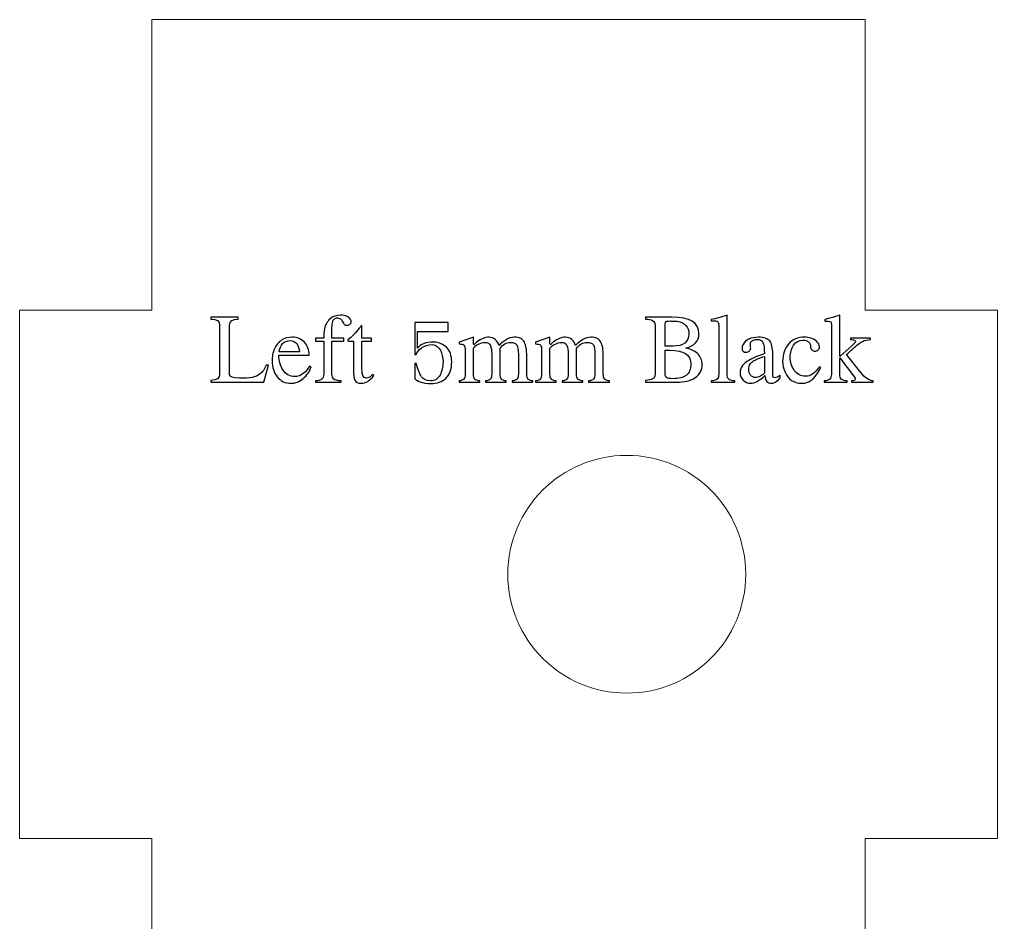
# Model space of a CAD drawing. Header units: inches. Extents: x -14.3 to 12.3, y -4.6 to 6.3.
# Drawn here: x -14.301 to -12.844, y 4.084 to 5.429 of the extents above; entities that cross this region are included whole.
import ezdxf

# ---------------------------------------------------------------- set-up
doc = ezdxf.new("R2010")
doc.units = ezdxf.units.IN
doc.header["$MEASUREMENT"] = 0
doc.layers.add('Layer 1', color=7, linetype='Continuous')

msp = doc.modelspace()

# ---------------------------------------------------------------- linework, layer by layer
at = {"layer": 'Layer 1', "lineweight": 5}
msp.add_ellipse((-13.3961, 4.6027), major_axis=(0, 0.1772), ratio=1, start_param=0, end_param=6.28318, dxfattribs=at)
for points in [[(-14.1038, 4.9964), (-14.1038, 4.9964), (-14.1038, 5.4295), (-14.1038, 5.4295), (-14.1038, 5.4295), (-14.1038, 5.4295), (-13.0408, 5.4295), (-13.0408, 5.4295), (-13.0408, 5.4295), (-13.0408, 5.4295), (-13.0408, 4.9964), (-13.0408, 4.9964)], [(-14.1038, 4.209), (-14.1038, 4.209), (-14.3006, 4.209), (-14.3006, 4.209), (-14.3006, 4.209), (-14.3006, 4.209), (-14.3006, 4.9964), (-14.3006, 4.9964), (-14.3006, 4.9964), (-14.3006, 4.9964), (-14.1038, 4.9964), (-14.1038, 4.9964)], [(-13.0408, 4.9964), (-13.0408, 4.9964), (-12.8439, 4.9964), (-12.8439, 4.9964), (-12.8439, 4.9964), (-12.8439, 4.9964), (-12.8439, 4.209), (-12.8439, 4.209), (-12.8439, 4.209), (-12.8439, 4.209), (-13.0408, 4.209), (-13.0408, 4.209)]]:
    msp.add_open_spline(points, degree=3, knots=[0, 0, 0, 0, 0.333333, 0.333333, 0.333333, 0.333333, 0.666667, 0.666667, 0.666667, 0.666667, 1, 1, 1, 1], dxfattribs=at)
at = {"layer": 'Layer 1'}
for points, knots in [([(-14.0156, 4.8889), (-14.0156, 4.8889), (-14.0156, 4.8917), (-14.0156, 4.8917), (-14.0156, 4.8917), (-14.007, 4.8917), (-14.0027, 4.8947), (-14.0027, 4.9007), (-14.0027, 4.9007), (-14.0027, 4.9007), (-14.0027, 4.9742), (-14.0027, 4.9742), (-14.0027, 4.9742), (-14.0027, 4.9801), (-14.007, 4.9831), (-14.0156, 4.9831), (-14.0156, 4.9831), (-14.0156, 4.9831), (-14.0156, 4.986), (-14.0156, 4.986), (-14.0156, 4.986), (-14.0156, 4.986), (-13.975, 4.986), (-13.975, 4.986), (-13.975, 4.986), (-13.975, 4.986), (-13.975, 4.9831), (-13.975, 4.9831), (-13.975, 4.9831), (-13.9835, 4.9831), (-13.9878, 4.9801), (-13.9878, 4.9742), (-13.9878, 4.9742), (-13.9878, 4.9742), (-13.9878, 4.9006), (-13.9878, 4.9006), (-13.9878, 4.9006), (-13.9878, 4.8968), (-13.9829, 4.8949), (-13.9732, 4.8949), (-13.9732, 4.8949), (-13.965, 4.8949), (-13.9587, 4.8952), (-13.9542, 4.896), (-13.9542, 4.896), (-13.9497, 4.8967), (-13.9457, 4.8984), (-13.9423, 4.9012), (-13.9423, 4.9012), (-13.9387, 4.904), (-13.9358, 4.9084), (-13.9334, 4.9144), (-13.9334, 4.9144), (-13.9334, 4.9144), (-13.9296, 4.9144), (-13.9296, 4.9144), (-13.9296, 4.9144), (-13.9296, 4.9144), (-13.9367, 4.8889), (-13.9367, 4.8889), (-13.9367, 4.8889), (-13.9367, 4.8889), (-14.0156, 4.8889), (-14.0156, 4.8889)], [0, 0, 0, 0, 0.0625, 0.0625, 0.0625, 0.0625, 0.125, 0.125, 0.125, 0.125, 0.1875, 0.1875, 0.1875, 0.1875, 0.25, 0.25, 0.25, 0.25, 0.3125, 0.3125, 0.3125, 0.3125, 0.375, 0.375, 0.375, 0.375, 0.4375, 0.4375, 0.4375, 0.4375, 0.5, 0.5, 0.5, 0.5, 0.5625, 0.5625, 0.5625, 0.5625, 0.625, 0.625, 0.625, 0.625, 0.6875, 0.6875, 0.6875, 0.6875, 0.75, 0.75, 0.75, 0.75, 0.8125, 0.8125, 0.8125, 0.8125, 0.875, 0.875, 0.875, 0.875, 0.9375, 0.9375, 0.9375, 0.9375, 1, 1, 1, 1]), ([(-13.8352, 4.9007), (-13.8352, 4.8973), (-13.8343, 4.8949), (-13.8325, 4.8935), (-13.8325, 4.8935), (-13.8307, 4.8921), (-13.8271, 4.8912), (-13.8216, 4.8909), (-13.8216, 4.8909), (-13.8216, 4.8909), (-13.8216, 4.8889), (-13.8216, 4.8889), (-13.8216, 4.8889), (-13.8216, 4.8889), (-13.8599, 4.8889), (-13.8599, 4.8889), (-13.8599, 4.8889), (-13.8599, 4.8889), (-13.8599, 4.8909), (-13.8599, 4.8909), (-13.8599, 4.8909), (-13.855, 4.8912), (-13.8517, 4.8921), (-13.8501, 4.8935), (-13.8501, 4.8935), (-13.8484, 4.895), (-13.8476, 4.8973), (-13.8476, 4.9007), (-13.8476, 4.9007), (-13.8476, 4.9007), (-13.8476, 4.95), (-13.8476, 4.95), (-13.8476, 4.95), (-13.8476, 4.95), (-13.8596, 4.95), (-13.8596, 4.95), (-13.8596, 4.95), (-13.8596, 4.95), (-13.8596, 4.9546), (-13.8596, 4.9546), (-13.8596, 4.9546), (-13.8596, 4.9546), (-13.8476, 4.9546), (-13.8476, 4.9546), (-13.8476, 4.9546), (-13.8476, 4.9603), (-13.8472, 4.965), (-13.8465, 4.9686), (-13.8465, 4.9686), (-13.8452, 4.9745), (-13.8425, 4.9794), (-13.8381, 4.9832), (-13.8381, 4.9832), (-13.8338, 4.987), (-13.8287, 4.9889), (-13.8227, 4.9889), (-13.8227, 4.9889), (-13.8146, 4.9889), (-13.8092, 4.9861), (-13.8065, 4.9805), (-13.8065, 4.9805), (-13.8065, 4.9787), (-13.807, 4.9771), (-13.8081, 4.9758), (-13.8081, 4.9758), (-13.8092, 4.9744), (-13.8106, 4.9738), (-13.8123, 4.9738), (-13.8123, 4.9738), (-13.8146, 4.9738), (-13.8162, 4.9742), (-13.817, 4.9751), (-13.817, 4.9751), (-13.8178, 4.976), (-13.8187, 4.9776), (-13.8199, 4.9797), (-13.8199, 4.9797), (-13.821, 4.9819), (-13.8223, 4.9833), (-13.8236, 4.984), (-13.8236, 4.984), (-13.8247, 4.9845), (-13.8259, 4.9848), (-13.827, 4.9848), (-13.827, 4.9848), (-13.8278, 4.9848), (-13.8287, 4.9846), (-13.8296, 4.9842), (-13.8296, 4.9842), (-13.832, 4.9835), (-13.8335, 4.982), (-13.8342, 4.9795), (-13.8342, 4.9795), (-13.8348, 4.977), (-13.8352, 4.9739), (-13.8352, 4.9702), (-13.8352, 4.9702), (-13.8352, 4.9702), (-13.8352, 4.9546), (-13.8352, 4.9546), (-13.8352, 4.9546), (-13.8352, 4.9546), (-13.8174, 4.9546), (-13.8174, 4.9546), (-13.8174, 4.9546), (-13.8174, 4.9546), (-13.8174, 4.95), (-13.8174, 4.95), (-13.8174, 4.95), (-13.8174, 4.95), (-13.8352, 4.95), (-13.8352, 4.95), (-13.8352, 4.95), (-13.8352, 4.95), (-13.8352, 4.9007), (-13.8352, 4.9007)], [0, 0, 0, 0, 0.034483, 0.034483, 0.034483, 0.034483, 0.068966, 0.068966, 0.068966, 0.068966, 0.103448, 0.103448, 0.103448, 0.103448, 0.137931, 0.137931, 0.137931, 0.137931, 0.172414, 0.172414, 0.172414, 0.172414, 0.206897, 0.206897, 0.206897, 0.206897, 0.241379, 0.241379, 0.241379, 0.241379, 0.275862, 0.275862, 0.275862, 0.275862, 0.310345, 0.310345, 0.310345, 0.310345, 0.344828, 0.344828, 0.344828, 0.344828, 0.37931, 0.37931, 0.37931, 0.37931, 0.413793, 0.413793, 0.413793, 0.413793, 0.448276, 0.448276, 0.448276, 0.448276, 0.482759, 0.482759, 0.482759, 0.482759, 0.517241, 0.517241, 0.517241, 0.517241, 0.551724, 0.551724, 0.551724, 0.551724, 0.586207, 0.586207, 0.586207, 0.586207, 0.62069, 0.62069, 0.62069, 0.62069, 0.655172, 0.655172, 0.655172, 0.655172, 0.689655, 0.689655, 0.689655, 0.689655, 0.724138, 0.724138, 0.724138, 0.724138, 0.758621, 0.758621, 0.758621, 0.758621, 0.793103, 0.793103, 0.793103, 0.793103, 0.827586, 0.827586, 0.827586, 0.827586, 0.862069, 0.862069, 0.862069, 0.862069, 0.896552, 0.896552, 0.896552, 0.896552, 0.931034, 0.931034, 0.931034, 0.931034, 0.965517, 0.965517, 0.965517, 0.965517, 1, 1, 1, 1]), ([(-13.354, 4.9742), (-13.354, 4.9801), (-13.3588, 4.9831), (-13.3683, 4.9831), (-13.3683, 4.9831), (-13.3683, 4.9831), (-13.3683, 4.986), (-13.3683, 4.986), (-13.3683, 4.986), (-13.3683, 4.986), (-13.3289, 4.986), (-13.3289, 4.986), (-13.3289, 4.986), (-13.302, 4.986), (-13.2886, 4.9777), (-13.2886, 4.9611), (-13.2886, 4.9611), (-13.2886, 4.9501), (-13.2952, 4.9431), (-13.3082, 4.94), (-13.3082, 4.94), (-13.3082, 4.94), (-13.3082, 4.9398), (-13.3082, 4.9398), (-13.3082, 4.9398), (-13.3013, 4.9385), (-13.2955, 4.9358), (-13.2908, 4.9316), (-13.2908, 4.9316), (-13.2861, 4.9275), (-13.2838, 4.9221), (-13.2838, 4.9156), (-13.2838, 4.9156), (-13.2838, 4.907), (-13.2872, 4.9004), (-13.294, 4.8958), (-13.294, 4.8958), (-13.3009, 4.8912), (-13.3102, 4.8889), (-13.322, 4.8889), (-13.322, 4.8889), (-13.322, 4.8889), (-13.3683, 4.8889), (-13.3683, 4.8889), (-13.3683, 4.8889), (-13.3683, 4.8889), (-13.3683, 4.8917), (-13.3683, 4.8917), (-13.3683, 4.8917), (-13.3588, 4.8917), (-13.354, 4.8947), (-13.354, 4.9007), (-13.354, 4.9007), (-13.354, 4.9007), (-13.354, 4.9742), (-13.354, 4.9742)], [0, 0, 0, 0, 0.071429, 0.071429, 0.071429, 0.071429, 0.142857, 0.142857, 0.142857, 0.142857, 0.214286, 0.214286, 0.214286, 0.214286, 0.285714, 0.285714, 0.285714, 0.285714, 0.357143, 0.357143, 0.357143, 0.357143, 0.428571, 0.428571, 0.428571, 0.428571, 0.5, 0.5, 0.5, 0.5, 0.571429, 0.571429, 0.571429, 0.571429, 0.642857, 0.642857, 0.642857, 0.642857, 0.714286, 0.714286, 0.714286, 0.714286, 0.785714, 0.785714, 0.785714, 0.785714, 0.857143, 0.857143, 0.857143, 0.857143, 0.928571, 0.928571, 0.928571, 0.928571, 1, 1, 1, 1]), ([(-13.2591, 4.9711), (-13.2591, 4.9754), (-13.2595, 4.978), (-13.2602, 4.979), (-13.2602, 4.979), (-13.2608, 4.98), (-13.2626, 4.9805), (-13.2653, 4.9805), (-13.2653, 4.9805), (-13.2653, 4.9805), (-13.2705, 4.9805), (-13.2705, 4.9805), (-13.2705, 4.9805), (-13.2705, 4.9805), (-13.2705, 4.9824), (-13.2705, 4.9824), (-13.2705, 4.9824), (-13.2629, 4.9839), (-13.2549, 4.986), (-13.2466, 4.9889), (-13.2466, 4.9889), (-13.2466, 4.9889), (-13.2466, 4.9007), (-13.2466, 4.9007), (-13.2466, 4.9007), (-13.2466, 4.8973), (-13.2459, 4.895), (-13.2443, 4.8935), (-13.2443, 4.8935), (-13.2428, 4.8921), (-13.2398, 4.8912), (-13.2353, 4.8909), (-13.2353, 4.8909), (-13.2353, 4.8909), (-13.2353, 4.8889), (-13.2353, 4.8889), (-13.2353, 4.8889), (-13.2353, 4.8889), (-13.2705, 4.8889), (-13.2705, 4.8889), (-13.2705, 4.8889), (-13.2705, 4.8889), (-13.2705, 4.8909), (-13.2705, 4.8909), (-13.2705, 4.8909), (-13.266, 4.8912), (-13.263, 4.8921), (-13.2615, 4.8935), (-13.2615, 4.8935), (-13.2599, 4.895), (-13.2591, 4.8973), (-13.2591, 4.9007), (-13.2591, 4.9007), (-13.2591, 4.9007), (-13.2591, 4.9711), (-13.2591, 4.9711)], [0, 0, 0, 0, 0.071429, 0.071429, 0.071429, 0.071429, 0.142857, 0.142857, 0.142857, 0.142857, 0.214286, 0.214286, 0.214286, 0.214286, 0.285714, 0.285714, 0.285714, 0.285714, 0.357143, 0.357143, 0.357143, 0.357143, 0.428571, 0.428571, 0.428571, 0.428571, 0.5, 0.5, 0.5, 0.5, 0.571429, 0.571429, 0.571429, 0.571429, 0.642857, 0.642857, 0.642857, 0.642857, 0.714286, 0.714286, 0.714286, 0.714286, 0.785714, 0.785714, 0.785714, 0.785714, 0.857143, 0.857143, 0.857143, 0.857143, 0.928571, 0.928571, 0.928571, 0.928571, 1, 1, 1, 1]), ([(-13.0913, 4.974), (-13.0913, 4.9765), (-13.0916, 4.9781), (-13.0921, 4.9788), (-13.0921, 4.9788), (-13.0926, 4.9794), (-13.0939, 4.9798), (-13.096, 4.9798), (-13.096, 4.9798), (-13.096, 4.9798), (-13.1009, 4.9798), (-13.1009, 4.9798), (-13.1009, 4.9798), (-13.1009, 4.9798), (-13.1009, 4.9824), (-13.1009, 4.9824), (-13.1009, 4.9824), (-13.0928, 4.9845), (-13.0885, 4.9856), (-13.088, 4.9858), (-13.088, 4.9858), (-13.088, 4.9858), (-13.0789, 4.9889), (-13.0789, 4.9889), (-13.0789, 4.9889), (-13.0789, 4.9889), (-13.0789, 4.9275), (-13.0789, 4.9275), (-13.0789, 4.9275), (-13.0789, 4.9275), (-13.0604, 4.9438), (-13.0604, 4.9438), (-13.0604, 4.9438), (-13.0578, 4.946), (-13.0561, 4.9478), (-13.0553, 4.9491), (-13.0553, 4.9491), (-13.0553, 4.9504), (-13.0558, 4.9512), (-13.0568, 4.9517), (-13.0568, 4.9517), (-13.0578, 4.9522), (-13.0597, 4.9524), (-13.0626, 4.9524), (-13.0626, 4.9524), (-13.0626, 4.9524), (-13.0626, 4.9546), (-13.0626, 4.9546), (-13.0626, 4.9546), (-13.0626, 4.9546), (-13.0329, 4.9546), (-13.0329, 4.9546), (-13.0329, 4.9546), (-13.0329, 4.9546), (-13.0329, 4.9524), (-13.0329, 4.9524), (-13.0329, 4.9524), (-13.0374, 4.9524), (-13.0415, 4.9515), (-13.045, 4.9497), (-13.045, 4.9497), (-13.0486, 4.9478), (-13.0522, 4.9452), (-13.0559, 4.9419), (-13.0559, 4.9419), (-13.0596, 4.9385), (-13.0638, 4.9347), (-13.0686, 4.9302), (-13.0686, 4.9302), (-13.0686, 4.9302), (-13.0475, 4.9033), (-13.0475, 4.9033), (-13.0475, 4.9033), (-13.0413, 4.8954), (-13.0352, 4.8912), (-13.0291, 4.8909), (-13.0291, 4.8909), (-13.0291, 4.8909), (-13.0291, 4.8889), (-13.0291, 4.8889), (-13.0291, 4.8889), (-13.0291, 4.8889), (-13.0611, 4.8889), (-13.0611, 4.8889), (-13.0611, 4.8889), (-13.0611, 4.8889), (-13.0611, 4.8909), (-13.0611, 4.8909), (-13.0611, 4.8909), (-13.0575, 4.8909), (-13.0558, 4.8918), (-13.0558, 4.8935), (-13.0558, 4.8935), (-13.0558, 4.8944), (-13.0561, 4.8953), (-13.0569, 4.8964), (-13.0569, 4.8964), (-13.0569, 4.8964), (-13.0789, 4.9253), (-13.0789, 4.9253), (-13.0789, 4.9253), (-13.0789, 4.9253), (-13.0789, 4.9007), (-13.0789, 4.9007), (-13.0789, 4.9007), (-13.0789, 4.8973), (-13.0781, 4.895), (-13.0766, 4.8935), (-13.0766, 4.8935), (-13.075, 4.8921), (-13.0721, 4.8912), (-13.0678, 4.8909), (-13.0678, 4.8909), (-13.0678, 4.8909), (-13.0678, 4.8889), (-13.0678, 4.8889), (-13.0678, 4.8889), (-13.0678, 4.8889), (-13.1022, 4.8889), (-13.1022, 4.8889), (-13.1022, 4.8889), (-13.1022, 4.8889), (-13.1022, 4.8909), (-13.1022, 4.8909), (-13.1022, 4.8909), (-13.098, 4.8912), (-13.0951, 4.8921), (-13.0936, 4.8935), (-13.0936, 4.8935), (-13.0921, 4.895), (-13.0913, 4.8973), (-13.0913, 4.9007), (-13.0913, 4.9007), (-13.0913, 4.9007), (-13.0913, 4.974), (-13.0913, 4.974)], [0, 0, 0, 0, 0.029412, 0.029412, 0.029412, 0.029412, 0.058824, 0.058824, 0.058824, 0.058824, 0.088235, 0.088235, 0.088235, 0.088235, 0.117647, 0.117647, 0.117647, 0.117647, 0.147059, 0.147059, 0.147059, 0.147059, 0.176471, 0.176471, 0.176471, 0.176471, 0.205882, 0.205882, 0.205882, 0.205882, 0.235294, 0.235294, 0.235294, 0.235294, 0.264706, 0.264706, 0.264706, 0.264706, 0.294118, 0.294118, 0.294118, 0.294118, 0.323529, 0.323529, 0.323529, 0.323529, 0.352941, 0.352941, 0.352941, 0.352941, 0.382353, 0.382353, 0.382353, 0.382353, 0.411765, 0.411765, 0.411765, 0.411765, 0.441176, 0.441176, 0.441176, 0.441176, 0.470588, 0.470588, 0.470588, 0.470588, 0.5, 0.5, 0.5, 0.5, 0.529412, 0.529412, 0.529412, 0.529412, 0.558824, 0.558824, 0.558824, 0.558824, 0.588235, 0.588235, 0.588235, 0.588235, 0.617647, 0.617647, 0.617647, 0.617647, 0.647059, 0.647059, 0.647059, 0.647059, 0.676471, 0.676471, 0.676471, 0.676471, 0.705882, 0.705882, 0.705882, 0.705882, 0.735294, 0.735294, 0.735294, 0.735294, 0.764706, 0.764706, 0.764706, 0.764706, 0.794118, 0.794118, 0.794118, 0.794118, 0.823529, 0.823529, 0.823529, 0.823529, 0.852941, 0.852941, 0.852941, 0.852941, 0.882353, 0.882353, 0.882353, 0.882353, 0.911765, 0.911765, 0.911765, 0.911765, 0.941176, 0.941176, 0.941176, 0.941176, 0.970588, 0.970588, 0.970588, 0.970588, 1, 1, 1, 1]), ([(-13.7909, 4.9102), (-13.7909, 4.9001), (-13.7888, 4.8951), (-13.7845, 4.8951), (-13.7845, 4.8951), (-13.783, 4.8951), (-13.7816, 4.8954), (-13.7803, 4.896), (-13.7803, 4.896), (-13.7786, 4.8966), (-13.7767, 4.8981), (-13.7747, 4.9004), (-13.7747, 4.9004), (-13.7747, 4.9004), (-13.7729, 4.8989), (-13.7729, 4.8989), (-13.7729, 4.8989), (-13.7787, 4.8912), (-13.785, 4.8873), (-13.7918, 4.8873), (-13.7918, 4.8873), (-13.7965, 4.8873), (-13.7996, 4.8888), (-13.8011, 4.8918), (-13.8011, 4.8918), (-13.8026, 4.8948), (-13.8034, 4.9001), (-13.8034, 4.9078), (-13.8034, 4.9078), (-13.8034, 4.9078), (-13.8034, 4.95), (-13.8034, 4.95), (-13.8034, 4.95), (-13.8034, 4.95), (-13.8078, 4.95), (-13.8078, 4.95), (-13.8078, 4.95), (-13.8096, 4.95), (-13.8106, 4.95), (-13.811, 4.9502), (-13.811, 4.9502), (-13.8114, 4.9504), (-13.8116, 4.951), (-13.8116, 4.952), (-13.8116, 4.952), (-13.809, 4.9539), (-13.8066, 4.9559), (-13.8045, 4.9581), (-13.8045, 4.9581), (-13.8023, 4.9602), (-13.7997, 4.9632), (-13.7967, 4.967), (-13.7967, 4.967), (-13.7937, 4.9707), (-13.7917, 4.973), (-13.7909, 4.974), (-13.7909, 4.974), (-13.7909, 4.974), (-13.7909, 4.9546), (-13.7909, 4.9546), (-13.7909, 4.9546), (-13.7909, 4.9546), (-13.7765, 4.9546), (-13.7765, 4.9546), (-13.7765, 4.9546), (-13.7765, 4.9546), (-13.7765, 4.95), (-13.7765, 4.95), (-13.7765, 4.95), (-13.7765, 4.95), (-13.7909, 4.95), (-13.7909, 4.95), (-13.7909, 4.95), (-13.7909, 4.95), (-13.7909, 4.9102), (-13.7909, 4.9102)], [0, 0, 0, 0, 0.052632, 0.052632, 0.052632, 0.052632, 0.105263, 0.105263, 0.105263, 0.105263, 0.157895, 0.157895, 0.157895, 0.157895, 0.210526, 0.210526, 0.210526, 0.210526, 0.263158, 0.263158, 0.263158, 0.263158, 0.315789, 0.315789, 0.315789, 0.315789, 0.368421, 0.368421, 0.368421, 0.368421, 0.421053, 0.421053, 0.421053, 0.421053, 0.473684, 0.473684, 0.473684, 0.473684, 0.526316, 0.526316, 0.526316, 0.526316, 0.578947, 0.578947, 0.578947, 0.578947, 0.631579, 0.631579, 0.631579, 0.631579, 0.684211, 0.684211, 0.684211, 0.684211, 0.736842, 0.736842, 0.736842, 0.736842, 0.789474, 0.789474, 0.789474, 0.789474, 0.842105, 0.842105, 0.842105, 0.842105, 0.894737, 0.894737, 0.894737, 0.894737, 0.947368, 0.947368, 0.947368, 0.947368, 1, 1, 1, 1]), ([(-13.712, 4.9302), (-13.712, 4.9302), (-13.712, 4.9777), (-13.712, 4.9777), (-13.712, 4.9777), (-13.712, 4.9777), (-13.6622, 4.9777), (-13.6622, 4.9777), (-13.6622, 4.9777), (-13.6622, 4.9777), (-13.6622, 4.9644), (-13.6622, 4.9644), (-13.6622, 4.9644), (-13.6622, 4.9644), (-13.7076, 4.9644), (-13.7076, 4.9644), (-13.7076, 4.9644), (-13.7076, 4.9644), (-13.7076, 4.9395), (-13.7076, 4.9395), (-13.7076, 4.9395), (-13.7037, 4.9456), (-13.6957, 4.9487), (-13.6835, 4.9487), (-13.6835, 4.9487), (-13.6756, 4.9482), (-13.6692, 4.9455), (-13.6643, 4.9406), (-13.6643, 4.9406), (-13.6595, 4.9357), (-13.657, 4.9285), (-13.6569, 4.9191), (-13.6569, 4.9191), (-13.6569, 4.9081), (-13.6597, 4.9), (-13.6654, 4.8947), (-13.6654, 4.8947), (-13.6711, 4.8895), (-13.6786, 4.8869), (-13.688, 4.8869), (-13.688, 4.8869), (-13.6944, 4.8869), (-13.6997, 4.8877), (-13.7037, 4.8894), (-13.7037, 4.8894), (-13.7079, 4.8912), (-13.7106, 4.8926), (-13.712, 4.8938), (-13.712, 4.8938), (-13.712, 4.8938), (-13.712, 4.9169), (-13.712, 4.9169), (-13.712, 4.9169), (-13.712, 4.9169), (-13.7098, 4.9169), (-13.7098, 4.9169), (-13.7098, 4.9169), (-13.7073, 4.9078), (-13.7047, 4.9012), (-13.7018, 4.8971), (-13.7018, 4.8971), (-13.6989, 4.893), (-13.6945, 4.8909), (-13.6885, 4.8909), (-13.6885, 4.8909), (-13.682, 4.891), (-13.6772, 4.8939), (-13.6743, 4.8995), (-13.6743, 4.8995), (-13.6713, 4.9052), (-13.6698, 4.9117), (-13.6698, 4.9191), (-13.6698, 4.9191), (-13.6699, 4.9258), (-13.6712, 4.9317), (-13.6737, 4.9365), (-13.6737, 4.9365), (-13.6762, 4.9414), (-13.6801, 4.9443), (-13.6853, 4.9451), (-13.6853, 4.9451), (-13.6922, 4.9451), (-13.6977, 4.9434), (-13.7019, 4.9401), (-13.7019, 4.9401), (-13.7062, 4.9368), (-13.7088, 4.9335), (-13.7098, 4.9302), (-13.7098, 4.9302), (-13.7098, 4.9302), (-13.712, 4.9302), (-13.712, 4.9302)], [0, 0, 0, 0, 0.043478, 0.043478, 0.043478, 0.043478, 0.086957, 0.086957, 0.086957, 0.086957, 0.130435, 0.130435, 0.130435, 0.130435, 0.173913, 0.173913, 0.173913, 0.173913, 0.217391, 0.217391, 0.217391, 0.217391, 0.26087, 0.26087, 0.26087, 0.26087, 0.304348, 0.304348, 0.304348, 0.304348, 0.347826, 0.347826, 0.347826, 0.347826, 0.391304, 0.391304, 0.391304, 0.391304, 0.434783, 0.434783, 0.434783, 0.434783, 0.478261, 0.478261, 0.478261, 0.478261, 0.521739, 0.521739, 0.521739, 0.521739, 0.565217, 0.565217, 0.565217, 0.565217, 0.608696, 0.608696, 0.608696, 0.608696, 0.652174, 0.652174, 0.652174, 0.652174, 0.695652, 0.695652, 0.695652, 0.695652, 0.73913, 0.73913, 0.73913, 0.73913, 0.782609, 0.782609, 0.782609, 0.782609, 0.826087, 0.826087, 0.826087, 0.826087, 0.869565, 0.869565, 0.869565, 0.869565, 0.913043, 0.913043, 0.913043, 0.913043, 0.956522, 0.956522, 0.956522, 0.956522, 1, 1, 1, 1]), ([(-13.3271, 4.9427), (-13.3196, 4.9427), (-13.3138, 4.9442), (-13.3097, 4.9473), (-13.3097, 4.9473), (-13.3056, 4.9504), (-13.3036, 4.9548), (-13.3036, 4.9607), (-13.3036, 4.9607), (-13.3036, 4.9714), (-13.3093, 4.9777), (-13.3209, 4.9798), (-13.3209, 4.9798), (-13.3265, 4.98), (-13.3299, 4.9802), (-13.3312, 4.9802), (-13.3312, 4.9802), (-13.3341, 4.9802), (-13.3362, 4.9799), (-13.3373, 4.9793), (-13.3373, 4.9793), (-13.3385, 4.9787), (-13.3391, 4.9775), (-13.3391, 4.9758), (-13.3391, 4.9758), (-13.3391, 4.9758), (-13.3391, 4.9427), (-13.3391, 4.9427), (-13.3391, 4.9427), (-13.3391, 4.9427), (-13.3271, 4.9427), (-13.3271, 4.9427)], [0, 0, 0, 0, 0.125, 0.125, 0.125, 0.125, 0.25, 0.25, 0.25, 0.25, 0.375, 0.375, 0.375, 0.375, 0.5, 0.5, 0.5, 0.5, 0.625, 0.625, 0.625, 0.625, 0.75, 0.75, 0.75, 0.75, 0.875, 0.875, 0.875, 0.875, 1, 1, 1, 1]), ([(-13.9145, 4.9293), (-13.9144, 4.9212), (-13.9123, 4.9138), (-13.9083, 4.9072), (-13.9083, 4.9072), (-13.9042, 4.9007), (-13.8983, 4.8974), (-13.8907, 4.8974), (-13.8907, 4.8974), (-13.8862, 4.8974), (-13.8819, 4.8988), (-13.878, 4.9018), (-13.878, 4.9018), (-13.8742, 4.9047), (-13.871, 4.9084), (-13.8685, 4.9129), (-13.8685, 4.9129), (-13.8685, 4.9129), (-13.866, 4.912), (-13.866, 4.912), (-13.866, 4.912), (-13.8685, 4.905), (-13.8725, 4.8991), (-13.878, 4.8944), (-13.878, 4.8944), (-13.8835, 4.8897), (-13.8897, 4.8873), (-13.8967, 4.8873), (-13.8967, 4.8873), (-13.9049, 4.8873), (-13.9116, 4.8905), (-13.9167, 4.897), (-13.9167, 4.897), (-13.9219, 4.9035), (-13.9245, 4.9112), (-13.9245, 4.9202), (-13.9245, 4.9202), (-13.9245, 4.9272), (-13.9233, 4.9334), (-13.9209, 4.9388), (-13.9209, 4.9388), (-13.9184, 4.9442), (-13.915, 4.9484), (-13.9105, 4.9514), (-13.9105, 4.9514), (-13.906, 4.9545), (-13.9007, 4.956), (-13.8947, 4.956), (-13.8947, 4.956), (-13.887, 4.956), (-13.8808, 4.9535), (-13.8762, 4.9485), (-13.8762, 4.9485), (-13.8716, 4.9436), (-13.8692, 4.9372), (-13.869, 4.9293), (-13.869, 4.9293), (-13.869, 4.9293), (-13.9145, 4.9293), (-13.9145, 4.9293)], [0, 0, 0, 0, 0.066667, 0.066667, 0.066667, 0.066667, 0.133333, 0.133333, 0.133333, 0.133333, 0.2, 0.2, 0.2, 0.2, 0.266667, 0.266667, 0.266667, 0.266667, 0.333333, 0.333333, 0.333333, 0.333333, 0.4, 0.4, 0.4, 0.4, 0.466667, 0.466667, 0.466667, 0.466667, 0.533333, 0.533333, 0.533333, 0.533333, 0.6, 0.6, 0.6, 0.6, 0.666667, 0.666667, 0.666667, 0.666667, 0.733333, 0.733333, 0.733333, 0.733333, 0.8, 0.8, 0.8, 0.8, 0.866667, 0.866667, 0.866667, 0.866667, 0.933333, 0.933333, 0.933333, 0.933333, 1, 1, 1, 1]), ([(-13.6369, 4.9362), (-13.6369, 4.9401), (-13.6375, 4.9428), (-13.6387, 4.9441), (-13.6387, 4.9441), (-13.6398, 4.9454), (-13.6423, 4.946), (-13.646, 4.946), (-13.646, 4.946), (-13.646, 4.946), (-13.646, 4.9484), (-13.646, 4.9484), (-13.646, 4.9484), (-13.646, 4.9484), (-13.6245, 4.956), (-13.6245, 4.956), (-13.6245, 4.956), (-13.6245, 4.956), (-13.6245, 4.9464), (-13.6245, 4.9464), (-13.6245, 4.9464), (-13.6245, 4.9455), (-13.6242, 4.9451), (-13.6238, 4.9451), (-13.6238, 4.9451), (-13.6235, 4.9451), (-13.6231, 4.9453), (-13.6227, 4.9457), (-13.6227, 4.9457), (-13.6222, 4.9461), (-13.6216, 4.9467), (-13.621, 4.9474), (-13.621, 4.9474), (-13.6204, 4.948), (-13.6199, 4.9486), (-13.6193, 4.9491), (-13.6193, 4.9491), (-13.6131, 4.9537), (-13.6072, 4.956), (-13.6016, 4.956), (-13.6016, 4.956), (-13.5978, 4.956), (-13.5946, 4.9548), (-13.5919, 4.9525), (-13.5919, 4.9525), (-13.5891, 4.9502), (-13.5873, 4.9472), (-13.5864, 4.9435), (-13.5864, 4.9435), (-13.5835, 4.9469), (-13.58, 4.9498), (-13.5758, 4.9523), (-13.5758, 4.9523), (-13.5716, 4.9548), (-13.5676, 4.956), (-13.5638, 4.956), (-13.5638, 4.956), (-13.5559, 4.956), (-13.5509, 4.9535), (-13.5486, 4.9485), (-13.5486, 4.9485), (-13.5463, 4.9435), (-13.5451, 4.9367), (-13.5451, 4.928), (-13.5451, 4.928), (-13.5451, 4.928), (-13.5451, 4.9007), (-13.5451, 4.9007), (-13.5451, 4.9007), (-13.5451, 4.8974), (-13.5445, 4.895), (-13.5431, 4.8936), (-13.5431, 4.8936), (-13.5418, 4.8921), (-13.5394, 4.8912), (-13.536, 4.8909), (-13.536, 4.8909), (-13.536, 4.8909), (-13.536, 4.8889), (-13.536, 4.8889), (-13.536, 4.8889), (-13.536, 4.8889), (-13.5669, 4.8889), (-13.5669, 4.8889), (-13.5669, 4.8889), (-13.5669, 4.8889), (-13.5669, 4.8909), (-13.5669, 4.8909), (-13.5669, 4.8909), (-13.5633, 4.8912), (-13.5609, 4.8921), (-13.5596, 4.8936), (-13.5596, 4.8936), (-13.5582, 4.895), (-13.5576, 4.8974), (-13.5576, 4.9007), (-13.5576, 4.9007), (-13.5576, 4.9007), (-13.5576, 4.9304), (-13.5576, 4.9304), (-13.5576, 4.9304), (-13.5576, 4.9375), (-13.5583, 4.9422), (-13.5599, 4.9446), (-13.5599, 4.9446), (-13.5614, 4.947), (-13.5645, 4.9482), (-13.5691, 4.9482), (-13.5691, 4.9482), (-13.5757, 4.9482), (-13.5809, 4.9452), (-13.5849, 4.9393), (-13.5849, 4.9393), (-13.5849, 4.9393), (-13.5849, 4.9007), (-13.5849, 4.9007), (-13.5849, 4.9007), (-13.5849, 4.8974), (-13.5842, 4.895), (-13.5829, 4.8936), (-13.5829, 4.8936), (-13.5815, 4.8921), (-13.5791, 4.8912), (-13.5756, 4.8909), (-13.5756, 4.8909), (-13.5756, 4.8909), (-13.5756, 4.8889), (-13.5756, 4.8889), (-13.5756, 4.8889), (-13.5756, 4.8889), (-13.6065, 4.8889), (-13.6065, 4.8889), (-13.6065, 4.8889), (-13.6065, 4.8889), (-13.6065, 4.8909), (-13.6065, 4.8909), (-13.6065, 4.8909), (-13.603, 4.8912), (-13.6006, 4.8921), (-13.5993, 4.8936), (-13.5993, 4.8936), (-13.598, 4.895), (-13.5973, 4.8974), (-13.5973, 4.9007), (-13.5973, 4.9007), (-13.5973, 4.9007), (-13.5973, 4.9311), (-13.5973, 4.9311), (-13.5973, 4.9311), (-13.5973, 4.9363), (-13.5979, 4.9404), (-13.5992, 4.9435), (-13.5992, 4.9435), (-13.6004, 4.9467), (-13.6031, 4.9482), (-13.6073, 4.9482), (-13.6073, 4.9482), (-13.6105, 4.9482), (-13.6137, 4.9474), (-13.6169, 4.9458), (-13.6169, 4.9458), (-13.6202, 4.9442), (-13.6226, 4.9421), (-13.6245, 4.9395), (-13.6245, 4.9395), (-13.6245, 4.9395), (-13.6245, 4.9007), (-13.6245, 4.9007), (-13.6245, 4.9007), (-13.6245, 4.8974), (-13.6238, 4.895), (-13.6224, 4.8936), (-13.6224, 4.8936), (-13.6211, 4.8921), (-13.6186, 4.8912), (-13.6151, 4.8909), (-13.6151, 4.8909), (-13.6151, 4.8909), (-13.6151, 4.8889), (-13.6151, 4.8889), (-13.6151, 4.8889), (-13.6151, 4.8889), (-13.646, 4.8889), (-13.646, 4.8889), (-13.646, 4.8889), (-13.646, 4.8889), (-13.646, 4.8909), (-13.646, 4.8909), (-13.646, 4.8909), (-13.6426, 4.8912), (-13.6402, 4.8921), (-13.6389, 4.8936), (-13.6389, 4.8936), (-13.6376, 4.895), (-13.6369, 4.8974), (-13.6369, 4.9007), (-13.6369, 4.9007), (-13.6369, 4.9007), (-13.6369, 4.9362), (-13.6369, 4.9362)], [0, 0, 0, 0, 0.02, 0.02, 0.02, 0.02, 0.04, 0.04, 0.04, 0.04, 0.06, 0.06, 0.06, 0.06, 0.08, 0.08, 0.08, 0.08, 0.1, 0.1, 0.1, 0.1, 0.12, 0.12, 0.12, 0.12, 0.14, 0.14, 0.14, 0.14, 0.16, 0.16, 0.16, 0.16, 0.18, 0.18, 0.18, 0.18, 0.2, 0.2, 0.2, 0.2, 0.22, 0.22, 0.22, 0.22, 0.24, 0.24, 0.24, 0.24, 0.26, 0.26, 0.26, 0.26, 0.28, 0.28, 0.28, 0.28, 0.3, 0.3, 0.3, 0.3, 0.32, 0.32, 0.32, 0.32, 0.34, 0.34, 0.34, 0.34, 0.36, 0.36, 0.36, 0.36, 0.38, 0.38, 0.38, 0.38, 0.4, 0.4, 0.4, 0.4, 0.42, 0.42, 0.42, 0.42, 0.44, 0.44, 0.44, 0.44, 0.46, 0.46, 0.46, 0.46, 0.48, 0.48, 0.48, 0.48, 0.5, 0.5, 0.5, 0.5, 0.52, 0.52, 0.52, 0.52, 0.54, 0.54, 0.54, 0.54, 0.56, 0.56, 0.56, 0.56, 0.58, 0.58, 0.58, 0.58, 0.6, 0.6, 0.6, 0.6, 0.62, 0.62, 0.62, 0.62, 0.64, 0.64, 0.64, 0.64, 0.66, 0.66, 0.66, 0.66, 0.68, 0.68, 0.68, 0.68, 0.7, 0.7, 0.7, 0.7, 0.72, 0.72, 0.72, 0.72, 0.74, 0.74, 0.74, 0.74, 0.76, 0.76, 0.76, 0.76, 0.78, 0.78, 0.78, 0.78, 0.8, 0.8, 0.8, 0.8, 0.82, 0.82, 0.82, 0.82, 0.84, 0.84, 0.84, 0.84, 0.86, 0.86, 0.86, 0.86, 0.88, 0.88, 0.88, 0.88, 0.9, 0.9, 0.9, 0.9, 0.92, 0.92, 0.92, 0.92, 0.94, 0.94, 0.94, 0.94, 0.96, 0.96, 0.96, 0.96, 0.98, 0.98, 0.98, 0.98, 1, 1, 1, 1]), ([(-13.5229, 4.9362), (-13.5229, 4.9401), (-13.5235, 4.9428), (-13.5247, 4.9441), (-13.5247, 4.9441), (-13.5258, 4.9454), (-13.5283, 4.946), (-13.532, 4.946), (-13.532, 4.946), (-13.532, 4.946), (-13.532, 4.9484), (-13.532, 4.9484), (-13.532, 4.9484), (-13.532, 4.9484), (-13.5105, 4.956), (-13.5105, 4.956), (-13.5105, 4.956), (-13.5105, 4.956), (-13.5105, 4.9464), (-13.5105, 4.9464), (-13.5105, 4.9464), (-13.5105, 4.9455), (-13.5102, 4.9451), (-13.5098, 4.9451), (-13.5098, 4.9451), (-13.5095, 4.9451), (-13.5091, 4.9453), (-13.5087, 4.9457), (-13.5087, 4.9457), (-13.5082, 4.9461), (-13.5076, 4.9467), (-13.507, 4.9474), (-13.507, 4.9474), (-13.5064, 4.948), (-13.5059, 4.9486), (-13.5053, 4.9491), (-13.5053, 4.9491), (-13.4991, 4.9537), (-13.4932, 4.956), (-13.4876, 4.956), (-13.4876, 4.956), (-13.4838, 4.956), (-13.4806, 4.9548), (-13.4779, 4.9525), (-13.4779, 4.9525), (-13.4751, 4.9502), (-13.4733, 4.9472), (-13.4724, 4.9435), (-13.4724, 4.9435), (-13.4695, 4.9469), (-13.466, 4.9498), (-13.4618, 4.9523), (-13.4618, 4.9523), (-13.4576, 4.9548), (-13.4536, 4.956), (-13.4498, 4.956), (-13.4498, 4.956), (-13.4419, 4.956), (-13.4369, 4.9535), (-13.4346, 4.9485), (-13.4346, 4.9485), (-13.4323, 4.9435), (-13.4311, 4.9367), (-13.4311, 4.928), (-13.4311, 4.928), (-13.4311, 4.928), (-13.4311, 4.9007), (-13.4311, 4.9007), (-13.4311, 4.9007), (-13.4311, 4.8974), (-13.4305, 4.895), (-13.4291, 4.8936), (-13.4291, 4.8936), (-13.4278, 4.8921), (-13.4254, 4.8912), (-13.422, 4.8909), (-13.422, 4.8909), (-13.422, 4.8909), (-13.422, 4.8889), (-13.422, 4.8889), (-13.422, 4.8889), (-13.422, 4.8889), (-13.4529, 4.8889), (-13.4529, 4.8889), (-13.4529, 4.8889), (-13.4529, 4.8889), (-13.4529, 4.8909), (-13.4529, 4.8909), (-13.4529, 4.8909), (-13.4493, 4.8912), (-13.4469, 4.8921), (-13.4456, 4.8936), (-13.4456, 4.8936), (-13.4442, 4.895), (-13.4436, 4.8974), (-13.4436, 4.9007), (-13.4436, 4.9007), (-13.4436, 4.9007), (-13.4436, 4.9304), (-13.4436, 4.9304), (-13.4436, 4.9304), (-13.4436, 4.9375), (-13.4443, 4.9422), (-13.4459, 4.9446), (-13.4459, 4.9446), (-13.4474, 4.947), (-13.4505, 4.9482), (-13.4551, 4.9482), (-13.4551, 4.9482), (-13.4617, 4.9482), (-13.4669, 4.9452), (-13.4709, 4.9393), (-13.4709, 4.9393), (-13.4709, 4.9393), (-13.4709, 4.9007), (-13.4709, 4.9007), (-13.4709, 4.9007), (-13.4709, 4.8974), (-13.4702, 4.895), (-13.4689, 4.8936), (-13.4689, 4.8936), (-13.4675, 4.8921), (-13.4651, 4.8912), (-13.4616, 4.8909), (-13.4616, 4.8909), (-13.4616, 4.8909), (-13.4616, 4.8889), (-13.4616, 4.8889), (-13.4616, 4.8889), (-13.4616, 4.8889), (-13.4925, 4.8889), (-13.4925, 4.8889), (-13.4925, 4.8889), (-13.4925, 4.8889), (-13.4925, 4.8909), (-13.4925, 4.8909), (-13.4925, 4.8909), (-13.489, 4.8912), (-13.4866, 4.8921), (-13.4853, 4.8936), (-13.4853, 4.8936), (-13.484, 4.895), (-13.4833, 4.8974), (-13.4833, 4.9007), (-13.4833, 4.9007), (-13.4833, 4.9007), (-13.4833, 4.9311), (-13.4833, 4.9311), (-13.4833, 4.9311), (-13.4833, 4.9363), (-13.4839, 4.9404), (-13.4852, 4.9435), (-13.4852, 4.9435), (-13.4864, 4.9467), (-13.4891, 4.9482), (-13.4933, 4.9482), (-13.4933, 4.9482), (-13.4965, 4.9482), (-13.4997, 4.9474), (-13.5029, 4.9458), (-13.5029, 4.9458), (-13.5062, 4.9442), (-13.5086, 4.9421), (-13.5105, 4.9395), (-13.5105, 4.9395), (-13.5105, 4.9395), (-13.5105, 4.9007), (-13.5105, 4.9007), (-13.5105, 4.9007), (-13.5105, 4.8974), (-13.5098, 4.895), (-13.5084, 4.8936), (-13.5084, 4.8936), (-13.5071, 4.8921), (-13.5046, 4.8912), (-13.5011, 4.8909), (-13.5011, 4.8909), (-13.5011, 4.8909), (-13.5011, 4.8889), (-13.5011, 4.8889), (-13.5011, 4.8889), (-13.5011, 4.8889), (-13.532, 4.8889), (-13.532, 4.8889), (-13.532, 4.8889), (-13.532, 4.8889), (-13.532, 4.8909), (-13.532, 4.8909), (-13.532, 4.8909), (-13.5286, 4.8912), (-13.5262, 4.8921), (-13.5249, 4.8936), (-13.5249, 4.8936), (-13.5236, 4.895), (-13.5229, 4.8974), (-13.5229, 4.9007), (-13.5229, 4.9007), (-13.5229, 4.9007), (-13.5229, 4.9362), (-13.5229, 4.9362)], [0, 0, 0, 0, 0.02, 0.02, 0.02, 0.02, 0.04, 0.04, 0.04, 0.04, 0.06, 0.06, 0.06, 0.06, 0.08, 0.08, 0.08, 0.08, 0.1, 0.1, 0.1, 0.1, 0.12, 0.12, 0.12, 0.12, 0.14, 0.14, 0.14, 0.14, 0.16, 0.16, 0.16, 0.16, 0.18, 0.18, 0.18, 0.18, 0.2, 0.2, 0.2, 0.2, 0.22, 0.22, 0.22, 0.22, 0.24, 0.24, 0.24, 0.24, 0.26, 0.26, 0.26, 0.26, 0.28, 0.28, 0.28, 0.28, 0.3, 0.3, 0.3, 0.3, 0.32, 0.32, 0.32, 0.32, 0.34, 0.34, 0.34, 0.34, 0.36, 0.36, 0.36, 0.36, 0.38, 0.38, 0.38, 0.38, 0.4, 0.4, 0.4, 0.4, 0.42, 0.42, 0.42, 0.42, 0.44, 0.44, 0.44, 0.44, 0.46, 0.46, 0.46, 0.46, 0.48, 0.48, 0.48, 0.48, 0.5, 0.5, 0.5, 0.5, 0.52, 0.52, 0.52, 0.52, 0.54, 0.54, 0.54, 0.54, 0.56, 0.56, 0.56, 0.56, 0.58, 0.58, 0.58, 0.58, 0.6, 0.6, 0.6, 0.6, 0.62, 0.62, 0.62, 0.62, 0.64, 0.64, 0.64, 0.64, 0.66, 0.66, 0.66, 0.66, 0.68, 0.68, 0.68, 0.68, 0.7, 0.7, 0.7, 0.7, 0.72, 0.72, 0.72, 0.72, 0.74, 0.74, 0.74, 0.74, 0.76, 0.76, 0.76, 0.76, 0.78, 0.78, 0.78, 0.78, 0.8, 0.8, 0.8, 0.8, 0.82, 0.82, 0.82, 0.82, 0.84, 0.84, 0.84, 0.84, 0.86, 0.86, 0.86, 0.86, 0.88, 0.88, 0.88, 0.88, 0.9, 0.9, 0.9, 0.9, 0.92, 0.92, 0.92, 0.92, 0.94, 0.94, 0.94, 0.94, 0.96, 0.96, 0.96, 0.96, 0.98, 0.98, 0.98, 0.98, 1, 1, 1, 1]), ([(-13.1786, 4.9002), (-13.1786, 4.8971), (-13.1776, 4.8955), (-13.1755, 4.8955), (-13.1755, 4.8955), (-13.1735, 4.8955), (-13.1709, 4.8967), (-13.1677, 4.8991), (-13.1677, 4.8991), (-13.1677, 4.8991), (-13.1677, 4.8951), (-13.1677, 4.8951), (-13.1677, 4.8951), (-13.1692, 4.8934), (-13.171, 4.8917), (-13.1735, 4.89), (-13.1735, 4.89), (-13.1759, 4.8882), (-13.178, 4.8873), (-13.1797, 4.8873), (-13.1797, 4.8873), (-13.1866, 4.8873), (-13.1902, 4.8911), (-13.1904, 4.8987), (-13.1904, 4.8987), (-13.1986, 4.8911), (-13.2057, 4.8873), (-13.2117, 4.8873), (-13.2117, 4.8873), (-13.216, 4.8873), (-13.2197, 4.8888), (-13.2227, 4.8919), (-13.2227, 4.8919), (-13.2258, 4.8949), (-13.2273, 4.8986), (-13.2273, 4.9029), (-13.2273, 4.9029), (-13.2273, 4.907), (-13.2261, 4.9106), (-13.2237, 4.9137), (-13.2237, 4.9137), (-13.2213, 4.9168), (-13.2182, 4.9194), (-13.2145, 4.9215), (-13.2145, 4.9215), (-13.2108, 4.9236), (-13.2069, 4.9255), (-13.2028, 4.9271), (-13.2028, 4.9271), (-13.1987, 4.9286), (-13.1948, 4.9301), (-13.1911, 4.9315), (-13.1911, 4.9315), (-13.1911, 4.9396), (-13.1918, 4.9452), (-13.1932, 4.9482), (-13.1932, 4.9482), (-13.1945, 4.9512), (-13.1974, 4.9527), (-13.2018, 4.9527), (-13.2018, 4.9527), (-13.2036, 4.9527), (-13.2055, 4.9523), (-13.2074, 4.9516), (-13.2074, 4.9516), (-13.2094, 4.9509), (-13.2107, 4.9499), (-13.2113, 4.9487), (-13.2113, 4.9487), (-13.2116, 4.9482), (-13.2117, 4.9474), (-13.2117, 4.946), (-13.2117, 4.946), (-13.2117, 4.9454), (-13.2117, 4.9445), (-13.2116, 4.9431), (-13.2116, 4.9431), (-13.2116, 4.9418), (-13.2115, 4.9407), (-13.2115, 4.94), (-13.2115, 4.94), (-13.2115, 4.9383), (-13.2122, 4.9368), (-13.2135, 4.9355), (-13.2135, 4.9355), (-13.2148, 4.9342), (-13.2163, 4.9335), (-13.218, 4.9335), (-13.218, 4.9335), (-13.2223, 4.9335), (-13.2244, 4.9355), (-13.2244, 4.9395), (-13.2244, 4.9395), (-13.2244, 4.9416), (-13.2239, 4.9435), (-13.2229, 4.9451), (-13.2229, 4.9451), (-13.219, 4.9524), (-13.2113, 4.956), (-13.1997, 4.956), (-13.1997, 4.956), (-13.1917, 4.956), (-13.1862, 4.9541), (-13.1832, 4.9504), (-13.1832, 4.9504), (-13.1802, 4.9467), (-13.1786, 4.9403), (-13.1786, 4.9311), (-13.1786, 4.9311), (-13.1786, 4.9311), (-13.1786, 4.9002), (-13.1786, 4.9002)], [0, 0, 0, 0, 0.035714, 0.035714, 0.035714, 0.035714, 0.071429, 0.071429, 0.071429, 0.071429, 0.107143, 0.107143, 0.107143, 0.107143, 0.142857, 0.142857, 0.142857, 0.142857, 0.178571, 0.178571, 0.178571, 0.178571, 0.214286, 0.214286, 0.214286, 0.214286, 0.25, 0.25, 0.25, 0.25, 0.285714, 0.285714, 0.285714, 0.285714, 0.321429, 0.321429, 0.321429, 0.321429, 0.357143, 0.357143, 0.357143, 0.357143, 0.392857, 0.392857, 0.392857, 0.392857, 0.428571, 0.428571, 0.428571, 0.428571, 0.464286, 0.464286, 0.464286, 0.464286, 0.5, 0.5, 0.5, 0.5, 0.535714, 0.535714, 0.535714, 0.535714, 0.571429, 0.571429, 0.571429, 0.571429, 0.607143, 0.607143, 0.607143, 0.607143, 0.642857, 0.642857, 0.642857, 0.642857, 0.678571, 0.678571, 0.678571, 0.678571, 0.714286, 0.714286, 0.714286, 0.714286, 0.75, 0.75, 0.75, 0.75, 0.785714, 0.785714, 0.785714, 0.785714, 0.821429, 0.821429, 0.821429, 0.821429, 0.857143, 0.857143, 0.857143, 0.857143, 0.892857, 0.892857, 0.892857, 0.892857, 0.928571, 0.928571, 0.928571, 0.928571, 0.964286, 0.964286, 0.964286, 0.964286, 1, 1, 1, 1]), ([(-13.1071, 4.9107), (-13.1106, 4.9034), (-13.1146, 4.8977), (-13.1192, 4.8935), (-13.1192, 4.8935), (-13.1238, 4.8894), (-13.1295, 4.8873), (-13.1364, 4.8873), (-13.1364, 4.8873), (-13.1416, 4.8873), (-13.1462, 4.8888), (-13.1505, 4.8917), (-13.1505, 4.8917), (-13.1547, 4.8947), (-13.158, 4.8987), (-13.1603, 4.9037), (-13.1603, 4.9037), (-13.1627, 4.9088), (-13.1639, 4.9143), (-13.1639, 4.9202), (-13.1639, 4.9202), (-13.1639, 4.9304), (-13.161, 4.9388), (-13.1553, 4.9457), (-13.1553, 4.9457), (-13.1495, 4.9525), (-13.1415, 4.956), (-13.131, 4.956), (-13.131, 4.956), (-13.128, 4.956), (-13.1248, 4.9555), (-13.1215, 4.9544), (-13.1215, 4.9544), (-13.1182, 4.9533), (-13.1153, 4.9517), (-13.113, 4.9495), (-13.113, 4.9495), (-13.1106, 4.9474), (-13.1093, 4.9448), (-13.1091, 4.9418), (-13.1091, 4.9418), (-13.1091, 4.94), (-13.1098, 4.9385), (-13.1111, 4.9372), (-13.1111, 4.9372), (-13.1125, 4.936), (-13.114, 4.9353), (-13.1158, 4.9353), (-13.1158, 4.9353), (-13.1174, 4.9353), (-13.1189, 4.936), (-13.1203, 4.9373), (-13.1203, 4.9373), (-13.1218, 4.9386), (-13.1224, 4.9401), (-13.1224, 4.9418), (-13.1224, 4.9418), (-13.1224, 4.9448), (-13.1234, 4.9472), (-13.1253, 4.949), (-13.1253, 4.949), (-13.1271, 4.9508), (-13.1299, 4.9518), (-13.1337, 4.9518), (-13.1337, 4.9518), (-13.1397, 4.9518), (-13.1443, 4.9492), (-13.1476, 4.944), (-13.1476, 4.944), (-13.151, 4.9388), (-13.1526, 4.9329), (-13.1526, 4.9262), (-13.1526, 4.9262), (-13.1526, 4.9189), (-13.1506, 4.9123), (-13.1465, 4.9065), (-13.1465, 4.9065), (-13.1423, 4.9007), (-13.1368, 4.8978), (-13.1298, 4.8978), (-13.1298, 4.8978), (-13.1221, 4.8978), (-13.1152, 4.9025), (-13.1091, 4.912), (-13.1091, 4.912), (-13.1091, 4.912), (-13.1071, 4.9107), (-13.1071, 4.9107)], [0, 0, 0, 0, 0.045455, 0.045455, 0.045455, 0.045455, 0.090909, 0.090909, 0.090909, 0.090909, 0.136364, 0.136364, 0.136364, 0.136364, 0.181818, 0.181818, 0.181818, 0.181818, 0.227273, 0.227273, 0.227273, 0.227273, 0.272727, 0.272727, 0.272727, 0.272727, 0.318182, 0.318182, 0.318182, 0.318182, 0.363636, 0.363636, 0.363636, 0.363636, 0.409091, 0.409091, 0.409091, 0.409091, 0.454545, 0.454545, 0.454545, 0.454545, 0.5, 0.5, 0.5, 0.5, 0.545455, 0.545455, 0.545455, 0.545455, 0.590909, 0.590909, 0.590909, 0.590909, 0.636364, 0.636364, 0.636364, 0.636364, 0.681818, 0.681818, 0.681818, 0.681818, 0.727273, 0.727273, 0.727273, 0.727273, 0.772727, 0.772727, 0.772727, 0.772727, 0.818182, 0.818182, 0.818182, 0.818182, 0.863636, 0.863636, 0.863636, 0.863636, 0.909091, 0.909091, 0.909091, 0.909091, 0.954545, 0.954545, 0.954545, 0.954545, 1, 1, 1, 1]), ([(-13.8838, 4.934), (-13.8841, 4.9388), (-13.8854, 4.9428), (-13.8877, 4.9461), (-13.8877, 4.9461), (-13.89, 4.9493), (-13.8933, 4.9509), (-13.8978, 4.9509), (-13.8978, 4.9509), (-13.907, 4.9509), (-13.9124, 4.9452), (-13.914, 4.934), (-13.914, 4.934), (-13.914, 4.934), (-13.8838, 4.934), (-13.8838, 4.934)], [0, 0, 0, 0, 0.25, 0.25, 0.25, 0.25, 0.5, 0.5, 0.5, 0.5, 0.75, 0.75, 0.75, 0.75, 1, 1, 1, 1]), ([(-13.3391, 4.902), (-13.3391, 4.8992), (-13.3384, 4.8972), (-13.3369, 4.896), (-13.3369, 4.896), (-13.3354, 4.8948), (-13.3322, 4.8942), (-13.3271, 4.8942), (-13.3271, 4.8942), (-13.3187, 4.8942), (-13.3122, 4.8958), (-13.3076, 4.8991), (-13.3076, 4.8991), (-13.303, 4.9023), (-13.3007, 4.908), (-13.3007, 4.916), (-13.3007, 4.916), (-13.3007, 4.9298), (-13.3111, 4.9367), (-13.3318, 4.9367), (-13.3318, 4.9367), (-13.3318, 4.9367), (-13.3391, 4.9367), (-13.3391, 4.9367), (-13.3391, 4.9367), (-13.3391, 4.9367), (-13.3391, 4.902), (-13.3391, 4.902)], [0, 0, 0, 0, 0.142857, 0.142857, 0.142857, 0.142857, 0.285714, 0.285714, 0.285714, 0.285714, 0.428571, 0.428571, 0.428571, 0.428571, 0.571429, 0.571429, 0.571429, 0.571429, 0.714286, 0.714286, 0.714286, 0.714286, 0.857143, 0.857143, 0.857143, 0.857143, 1, 1, 1, 1]), ([(-13.1911, 4.9275), (-13.1942, 4.9264), (-13.197, 4.9254), (-13.1996, 4.9244), (-13.1996, 4.9244), (-13.2021, 4.9235), (-13.2045, 4.9224), (-13.2067, 4.9211), (-13.2067, 4.9211), (-13.209, 4.9198), (-13.2108, 4.918), (-13.2122, 4.9159), (-13.2122, 4.9159), (-13.2137, 4.9138), (-13.2144, 4.9112), (-13.2144, 4.908), (-13.2144, 4.908), (-13.2144, 4.9045), (-13.2135, 4.9016), (-13.2117, 4.8994), (-13.2117, 4.8994), (-13.2099, 4.8971), (-13.2073, 4.896), (-13.204, 4.896), (-13.204, 4.896), (-13.2025, 4.896), (-13.2001, 4.8967), (-13.1969, 4.8981), (-13.1969, 4.8981), (-13.1937, 4.8996), (-13.1918, 4.901), (-13.1911, 4.9024), (-13.1911, 4.9024), (-13.1911, 4.9024), (-13.1911, 4.9275), (-13.1911, 4.9275)], [0, 0, 0, 0, 0.111111, 0.111111, 0.111111, 0.111111, 0.222222, 0.222222, 0.222222, 0.222222, 0.333333, 0.333333, 0.333333, 0.333333, 0.444444, 0.444444, 0.444444, 0.444444, 0.555556, 0.555556, 0.555556, 0.555556, 0.666667, 0.666667, 0.666667, 0.666667, 0.777778, 0.777778, 0.777778, 0.777778, 0.888889, 0.888889, 0.888889, 0.888889, 1, 1, 1, 1])]:
    msp.add_open_spline(points, degree=3, knots=knots, dxfattribs=at)
at = {"layer": 'Layer 1', "lineweight": 5}
for points in [[(-14.1038, 3.4216), (-14.1038, 3.4216), (-14.1038, 4.209), (-14.1038, 4.209)], [(-13.0408, 4.209), (-13.0408, 4.209), (-13.0408, 3.4216), (-13.0408, 3.4216)]]:
    msp.add_open_spline(points, degree=3, dxfattribs=at)

doc.saveas('drawing.dxf')
